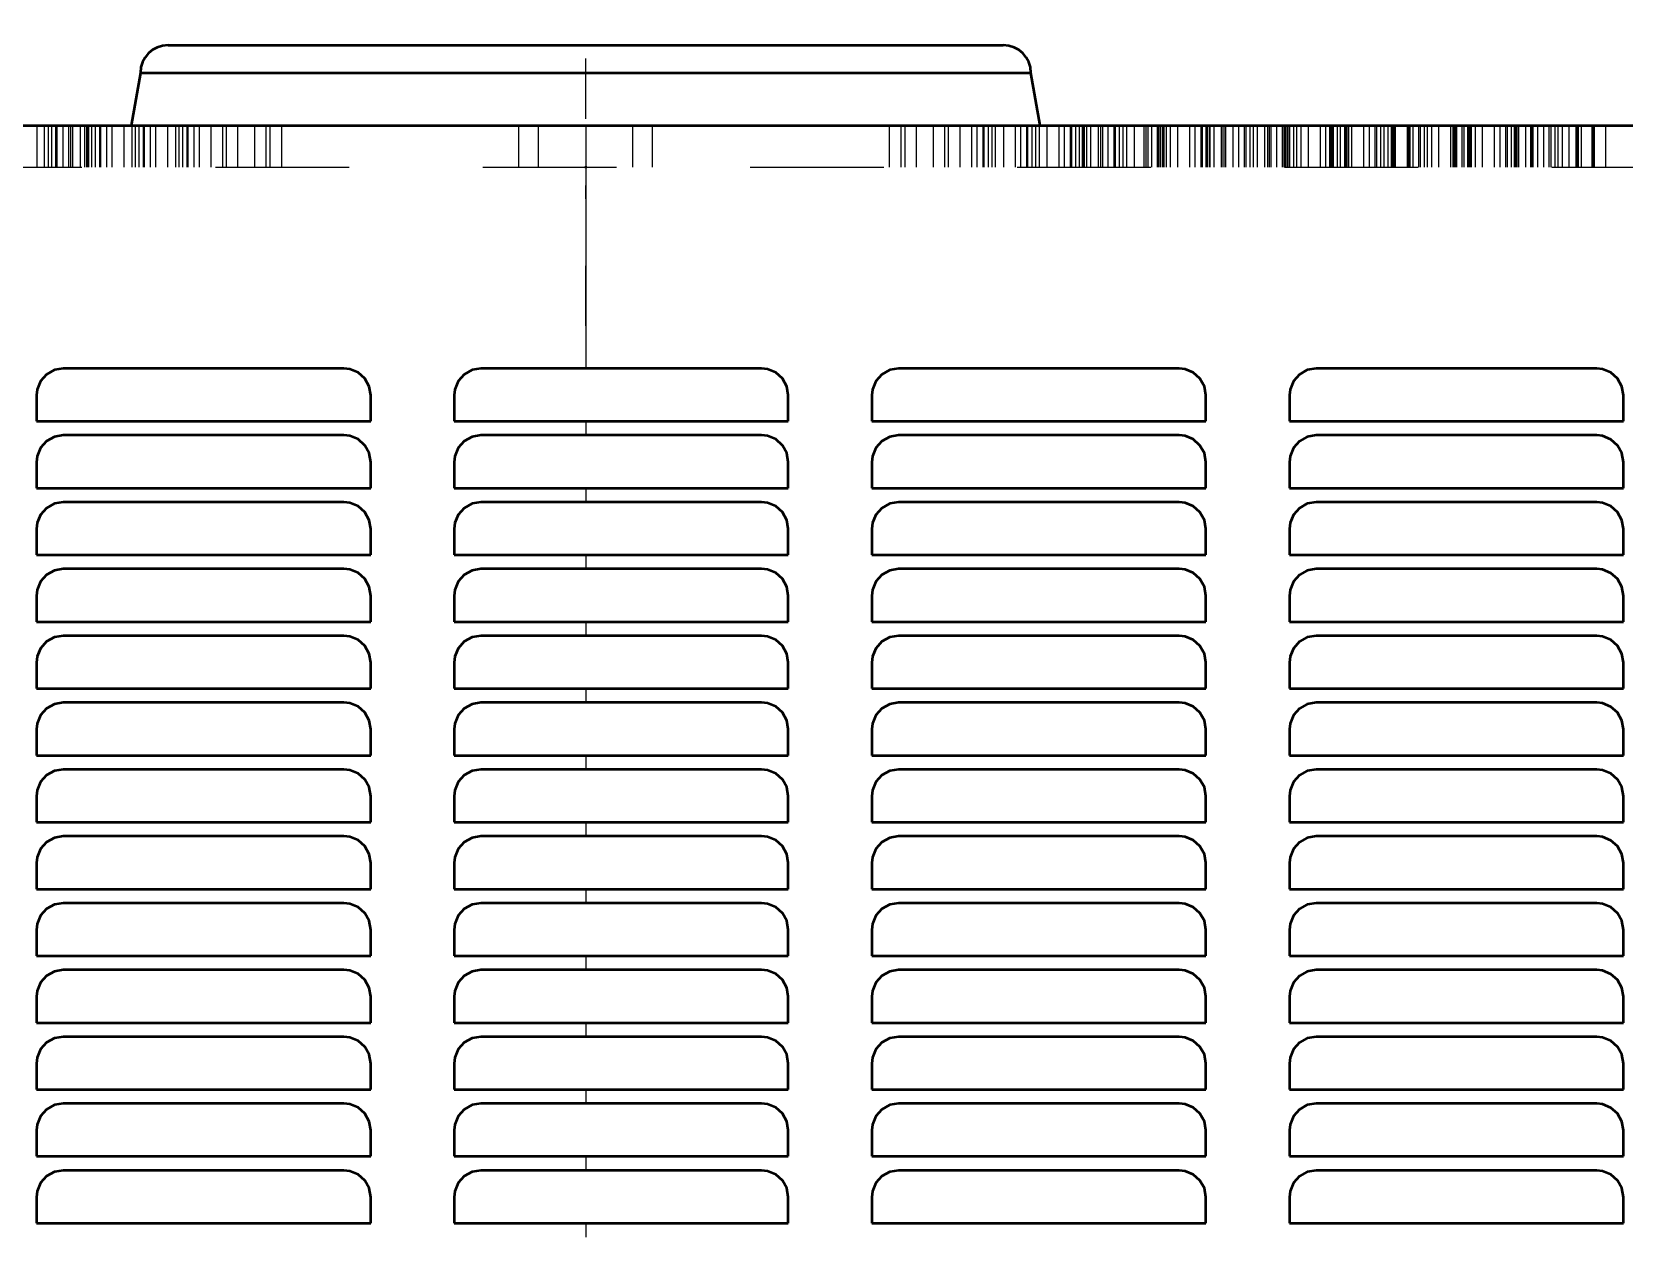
# Model space of a CAD drawing. Header units: inches. Extents: x -0.3 to 35.5, y 0 to 36.6.
# Drawn here: x 13.36 to 25.27, y 27.63 to 36.6 of the extents above; entities that cross this region are included whole.
import ezdxf

# ---------------------------------------------------------------- set-up
doc = ezdxf.new("R2010")
doc.units = ezdxf.units.IN
doc.header["$MEASUREMENT"] = 0
doc.linetypes.add('Center', pattern=[1.5, 0.45, -0.5, 0.05, -0.5])
doc.linetypes.add('Dashed', pattern=[2, 1, -1])
for name, color, linetype, lineweight in [('2d ConnectionPoints', 7, 'Continuous', 50), ('AM_0', 7, 'Continuous', 50), ('AM_4', 3, 'Continuous', 25), ('AM_7', 7, 'Center', 25), ('AM_9', 6, 'Dashed', 25)]:
    doc.layers.add(name, color=color, linetype=linetype, lineweight=lineweight)

msp = doc.modelspace()

# ---------------------------------------------------------------- linework, layer by layer
at = {"layer": '2d ConnectionPoints'}
msp.add_point((17.5, 35.588), dxfattribs=at)
msp.add_point((17.5, 35.588), dxfattribs=at)
at = {"layer": 'AM_0'}
for p, q in [((14.375, 36.5), (20.625, 36.5)), ((14.168, 36.293), (14.098, 35.9)), ((14.168, 36.293), (20.832, 36.293)), ((20.902, 35.9), (20.832, 36.293)), ((-0.27, 35.9), (35.27, 35.9)), ((15.691, 34.081), (13.591, 34.081)), ((18.816, 34.081), (16.716, 34.081)), ((21.941, 34.081), (19.841, 34.081)), ((25.066, 34.081), (22.966, 34.081)), ((13.391, 33.881), (13.391, 33.686)), ((15.891, 33.686), (15.891, 33.881)), ((16.516, 33.881), (16.516, 33.686)), ((19.016, 33.686), (19.016, 33.881)), ((19.641, 33.881), (19.641, 33.686)), ((22.141, 33.686), (22.141, 33.881)), ((22.766, 33.881), (22.766, 33.686)), ((25.266, 33.686), (25.266, 33.881)), ((13.391, 33.686), (15.891, 33.686)), ((16.516, 33.686), (19.016, 33.686)), ((19.641, 33.686), (22.141, 33.686)), ((22.766, 33.686), (25.266, 33.686)), ((15.691, 33.581), (13.591, 33.581)), ((18.816, 33.581), (16.716, 33.581)), ((21.941, 33.581), (19.841, 33.581)), ((25.066, 33.581), (22.966, 33.581)), ((13.391, 33.381), (13.391, 33.186)), ((15.891, 33.186), (15.891, 33.381)), ((16.516, 33.381), (16.516, 33.186)), ((19.016, 33.186), (19.016, 33.381)), ((19.641, 33.381), (19.641, 33.186)), ((22.141, 33.186), (22.141, 33.381)), ((22.766, 33.381), (22.766, 33.186)), ((25.266, 33.186), (25.266, 33.381)), ((13.391, 33.186), (15.891, 33.186)), ((16.516, 33.186), (19.016, 33.186)), ((19.641, 33.186), (22.141, 33.186)), ((22.766, 33.186), (25.266, 33.186)), ((15.691, 33.081), (13.591, 33.081)), ((18.816, 33.081), (16.716, 33.081)), ((21.941, 33.081), (19.841, 33.081)), ((25.066, 33.081), (22.966, 33.081)), ((13.391, 32.881), (13.391, 32.686)), ((15.891, 32.686), (15.891, 32.881)), ((16.516, 32.881), (16.516, 32.686)), ((19.016, 32.686), (19.016, 32.881)), ((19.641, 32.881), (19.641, 32.686)), ((22.141, 32.686), (22.141, 32.881)), ((22.766, 32.881), (22.766, 32.686)), ((25.266, 32.686), (25.266, 32.881)), ((13.391, 32.686), (15.891, 32.686)), ((16.516, 32.686), (19.016, 32.686)), ((19.641, 32.686), (22.141, 32.686)), ((22.766, 32.686), (25.266, 32.686)), ((15.691, 32.581), (13.591, 32.581)), ((18.816, 32.581), (16.716, 32.581)), ((21.941, 32.581), (19.841, 32.581)), ((25.066, 32.581), (22.966, 32.581)), ((13.391, 32.381), (13.391, 32.186)), ((15.891, 32.186), (15.891, 32.381)), ((16.516, 32.381), (16.516, 32.186)), ((19.016, 32.186), (19.016, 32.381)), ((19.641, 32.381), (19.641, 32.186)), ((22.141, 32.186), (22.141, 32.381)), ((22.766, 32.381), (22.766, 32.186)), ((25.266, 32.186), (25.266, 32.381)), ((13.391, 32.186), (15.891, 32.186)), ((16.516, 32.186), (19.016, 32.186)), ((19.641, 32.186), (22.141, 32.186)), ((22.766, 32.186), (25.266, 32.186)), ((15.691, 32.081), (13.591, 32.081)), ((18.816, 32.081), (16.716, 32.081)), ((21.941, 32.081), (19.841, 32.081)), ((25.066, 32.081), (22.966, 32.081)), ((13.391, 31.881), (13.391, 31.686)), ((15.891, 31.686), (15.891, 31.881)), ((16.516, 31.881), (16.516, 31.686)), ((19.016, 31.686), (19.016, 31.881)), ((19.641, 31.881), (19.641, 31.686)), ((22.141, 31.686), (22.141, 31.881)), ((22.766, 31.881), (22.766, 31.686)), ((25.266, 31.686), (25.266, 31.881)), ((13.391, 31.686), (15.891, 31.686)), ((15.691, 31.581), (13.591, 31.581)), ((16.516, 31.686), (19.016, 31.686)), ((18.816, 31.581), (16.716, 31.581)), ((19.641, 31.686), (22.141, 31.686)), ((21.941, 31.581), (19.841, 31.581)), ((22.766, 31.686), (25.266, 31.686)), ((25.066, 31.581), (22.966, 31.581)), ((13.391, 31.381), (13.391, 31.186)), ((15.891, 31.186), (15.891, 31.381)), ((16.516, 31.381), (16.516, 31.186)), ((19.016, 31.186), (19.016, 31.381)), ((19.641, 31.381), (19.641, 31.186)), ((22.141, 31.186), (22.141, 31.381)), ((22.766, 31.381), (22.766, 31.186)), ((25.266, 31.186), (25.266, 31.381)), ((13.391, 31.186), (15.891, 31.186)), ((16.516, 31.186), (19.016, 31.186)), ((19.641, 31.186), (22.141, 31.186)), ((22.766, 31.186), (25.266, 31.186)), ((15.691, 31.081), (13.591, 31.081)), ((18.816, 31.081), (16.716, 31.081)), ((21.941, 31.081), (19.841, 31.081)), ((25.066, 31.081), (22.966, 31.081)), ((13.391, 30.881), (13.391, 30.686)), ((15.891, 30.686), (15.891, 30.881)), ((16.516, 30.881), (16.516, 30.686)), ((19.016, 30.686), (19.016, 30.881)), ((19.641, 30.881), (19.641, 30.686)), ((22.141, 30.686), (22.141, 30.881)), ((22.766, 30.881), (22.766, 30.686)), ((25.266, 30.686), (25.266, 30.881)), ((13.391, 30.686), (15.891, 30.686)), ((16.516, 30.686), (19.016, 30.686)), ((19.641, 30.686), (22.141, 30.686)), ((22.766, 30.686), (25.266, 30.686)), ((15.691, 30.581), (13.591, 30.581)), ((18.816, 30.581), (16.716, 30.581)), ((21.941, 30.581), (19.841, 30.581)), ((25.066, 30.581), (22.966, 30.581)), ((13.391, 30.381), (13.391, 30.186)), ((15.891, 30.186), (15.891, 30.381)), ((16.516, 30.381), (16.516, 30.186)), ((19.016, 30.186), (19.016, 30.381)), ((19.641, 30.381), (19.641, 30.186)), ((22.141, 30.186), (22.141, 30.381)), ((22.766, 30.381), (22.766, 30.186)), ((25.266, 30.186), (25.266, 30.381)), ((13.391, 30.186), (15.891, 30.186)), ((16.516, 30.186), (19.016, 30.186)), ((19.641, 30.186), (22.141, 30.186)), ((22.766, 30.186), (25.266, 30.186)), ((15.691, 30.081), (13.591, 30.081)), ((18.816, 30.081), (16.716, 30.081)), ((21.941, 30.081), (19.841, 30.081)), ((25.066, 30.081), (22.966, 30.081)), ((13.391, 29.881), (13.391, 29.686)), ((15.891, 29.686), (15.891, 29.881)), ((16.516, 29.881), (16.516, 29.686)), ((19.016, 29.686), (19.016, 29.881)), ((19.641, 29.881), (19.641, 29.686)), ((22.141, 29.686), (22.141, 29.881)), ((22.766, 29.881), (22.766, 29.686)), ((25.266, 29.686), (25.266, 29.881)), ((13.391, 29.686), (15.891, 29.686)), ((16.516, 29.686), (19.016, 29.686)), ((19.641, 29.686), (22.141, 29.686)), ((22.766, 29.686), (25.266, 29.686)), ((15.691, 29.581), (13.591, 29.581)), ((18.816, 29.581), (16.716, 29.581)), ((21.941, 29.581), (19.841, 29.581)), ((25.066, 29.581), (22.966, 29.581)), ((13.391, 29.381), (13.391, 29.186)), ((15.891, 29.186), (15.891, 29.381)), ((16.516, 29.381), (16.516, 29.186)), ((19.016, 29.186), (19.016, 29.381)), ((19.641, 29.381), (19.641, 29.186)), ((22.141, 29.186), (22.141, 29.381)), ((22.766, 29.381), (22.766, 29.186)), ((25.266, 29.186), (25.266, 29.381)), ((13.391, 29.186), (15.891, 29.186)), ((15.691, 29.081), (13.591, 29.081)), ((16.516, 29.186), (19.016, 29.186)), ((18.816, 29.081), (16.716, 29.081)), ((19.641, 29.186), (22.141, 29.186)), ((21.941, 29.081), (19.841, 29.081)), ((22.766, 29.186), (25.266, 29.186)), ((25.066, 29.081), (22.966, 29.081)), ((13.391, 28.881), (13.391, 28.686)), ((15.891, 28.686), (15.891, 28.881)), ((16.516, 28.881), (16.516, 28.686)), ((19.016, 28.686), (19.016, 28.881)), ((19.641, 28.881), (19.641, 28.686)), ((22.141, 28.686), (22.141, 28.881)), ((22.766, 28.881), (22.766, 28.686)), ((25.266, 28.686), (25.266, 28.881)), ((13.391, 28.686), (15.891, 28.686)), ((16.516, 28.686), (19.016, 28.686)), ((19.641, 28.686), (22.141, 28.686)), ((22.766, 28.686), (25.266, 28.686)), ((15.691, 28.581), (13.591, 28.581)), ((18.816, 28.581), (16.716, 28.581)), ((21.941, 28.581), (19.841, 28.581)), ((25.066, 28.581), (22.966, 28.581)), ((13.391, 28.381), (13.391, 28.186)), ((15.891, 28.186), (15.891, 28.381)), ((16.516, 28.381), (16.516, 28.186)), ((19.016, 28.186), (19.016, 28.381)), ((19.641, 28.381), (19.641, 28.186)), ((22.141, 28.186), (22.141, 28.381)), ((22.766, 28.381), (22.766, 28.186)), ((25.266, 28.186), (25.266, 28.381)), ((13.391, 28.186), (15.891, 28.186)), ((16.516, 28.186), (19.016, 28.186)), ((19.641, 28.186), (22.141, 28.186)), ((22.766, 28.186), (25.266, 28.186)), ((15.691, 28.081), (13.591, 28.081)), ((18.816, 28.081), (16.716, 28.081)), ((21.941, 28.081), (19.841, 28.081)), ((25.066, 28.081), (22.966, 28.081)), ((13.391, 27.881), (13.391, 27.686)), ((15.891, 27.686), (15.891, 27.881)), ((16.516, 27.881), (16.516, 27.686)), ((19.016, 27.686), (19.016, 27.881)), ((19.641, 27.881), (19.641, 27.686)), ((22.141, 27.686), (22.141, 27.881)), ((22.766, 27.881), (22.766, 27.686)), ((25.266, 27.686), (25.266, 27.881)), ((13.391, 27.686), (15.891, 27.686)), ((16.516, 27.686), (19.016, 27.686)), ((19.641, 27.686), (22.141, 27.686)), ((22.766, 27.686), (25.266, 27.686))]:
    msp.add_line(p, q, dxfattribs=at)
for points in [[(13.591, 34.081), (13.525, 34.07), (13.466, 34.037), (13.421, 33.987), (13.396, 33.925), (13.391, 33.881)], [(15.891, 33.881), (15.88, 33.947), (15.847, 34.006), (15.797, 34.051), (15.735, 34.076), (15.691, 34.081)], [(16.716, 34.081), (16.65, 34.07), (16.591, 34.037), (16.546, 33.987), (16.521, 33.925), (16.516, 33.881)], [(19.016, 33.881), (19.005, 33.947), (18.972, 34.006), (18.922, 34.051), (18.86, 34.076), (18.816, 34.081)], [(19.841, 34.081), (19.775, 34.07), (19.716, 34.037), (19.671, 33.987), (19.646, 33.925), (19.641, 33.881)], [(22.141, 33.881), (22.13, 33.947), (22.097, 34.006), (22.047, 34.051), (21.985, 34.076), (21.941, 34.081)], [(22.966, 34.081), (22.9, 34.07), (22.841, 34.037), (22.796, 33.987), (22.771, 33.925), (22.766, 33.881)], [(25.266, 33.881), (25.255, 33.947), (25.222, 34.006), (25.172, 34.05), (25.11, 34.076), (25.066, 34.081)], [(13.591, 33.581), (13.525, 33.57), (13.466, 33.537), (13.421, 33.487), (13.396, 33.425), (13.391, 33.381)], [(15.891, 33.381), (15.88, 33.447), (15.847, 33.506), (15.797, 33.551), (15.735, 33.576), (15.691, 33.581)], [(16.716, 33.581), (16.65, 33.57), (16.591, 33.537), (16.546, 33.487), (16.521, 33.425), (16.516, 33.381)], [(19.016, 33.381), (19.005, 33.447), (18.972, 33.506), (18.922, 33.551), (18.86, 33.576), (18.816, 33.581)], [(19.841, 33.581), (19.775, 33.57), (19.716, 33.537), (19.671, 33.487), (19.646, 33.425), (19.641, 33.381)], [(22.141, 33.381), (22.13, 33.447), (22.097, 33.506), (22.047, 33.551), (21.985, 33.576), (21.941, 33.581)], [(22.966, 33.581), (22.9, 33.57), (22.841, 33.537), (22.796, 33.487), (22.771, 33.425), (22.766, 33.381)], [(25.266, 33.381), (25.255, 33.447), (25.222, 33.506), (25.172, 33.55), (25.11, 33.576), (25.066, 33.581)], [(13.591, 33.081), (13.525, 33.07), (13.466, 33.037), (13.421, 32.987), (13.396, 32.925), (13.391, 32.881)], [(15.891, 32.881), (15.88, 32.947), (15.847, 33.006), (15.797, 33.051), (15.735, 33.076), (15.691, 33.081)], [(16.716, 33.081), (16.65, 33.07), (16.591, 33.037), (16.546, 32.987), (16.521, 32.925), (16.516, 32.881)], [(19.016, 32.881), (19.005, 32.947), (18.972, 33.006), (18.922, 33.051), (18.86, 33.076), (18.816, 33.081)], [(19.841, 33.081), (19.775, 33.07), (19.716, 33.037), (19.671, 32.987), (19.646, 32.925), (19.641, 32.881)], [(22.141, 32.881), (22.13, 32.947), (22.097, 33.006), (22.047, 33.051), (21.985, 33.076), (21.941, 33.081)], [(22.966, 33.081), (22.9, 33.07), (22.841, 33.037), (22.796, 32.987), (22.771, 32.925), (22.766, 32.881)], [(25.266, 32.881), (25.255, 32.947), (25.222, 33.006), (25.172, 33.05), (25.11, 33.076), (25.066, 33.081)], [(13.591, 32.581), (13.525, 32.57), (13.466, 32.537), (13.421, 32.487), (13.396, 32.425), (13.391, 32.381)], [(15.891, 32.381), (15.88, 32.447), (15.847, 32.506), (15.797, 32.551), (15.735, 32.576), (15.691, 32.581)], [(16.716, 32.581), (16.65, 32.57), (16.591, 32.537), (16.546, 32.487), (16.521, 32.425), (16.516, 32.381)], [(19.016, 32.381), (19.005, 32.447), (18.972, 32.506), (18.922, 32.551), (18.86, 32.576), (18.816, 32.581)], [(19.841, 32.581), (19.775, 32.57), (19.716, 32.537), (19.671, 32.487), (19.646, 32.425), (19.641, 32.381)], [(22.141, 32.381), (22.13, 32.447), (22.097, 32.506), (22.047, 32.551), (21.985, 32.576), (21.941, 32.581)], [(22.966, 32.581), (22.9, 32.57), (22.841, 32.537), (22.796, 32.487), (22.771, 32.425), (22.766, 32.381)], [(25.266, 32.381), (25.255, 32.447), (25.222, 32.506), (25.172, 32.55), (25.11, 32.576), (25.066, 32.581)], [(13.591, 32.081), (13.525, 32.07), (13.466, 32.037), (13.421, 31.987), (13.396, 31.925), (13.391, 31.881)], [(15.891, 31.881), (15.88, 31.947), (15.847, 32.006), (15.797, 32.051), (15.735, 32.076), (15.691, 32.081)], [(16.716, 32.081), (16.65, 32.07), (16.591, 32.037), (16.546, 31.987), (16.521, 31.925), (16.516, 31.881)], [(19.016, 31.881), (19.005, 31.947), (18.972, 32.006), (18.922, 32.051), (18.86, 32.076), (18.816, 32.081)], [(19.841, 32.081), (19.775, 32.07), (19.716, 32.037), (19.671, 31.987), (19.646, 31.925), (19.641, 31.881)], [(22.141, 31.881), (22.13, 31.947), (22.097, 32.006), (22.047, 32.051), (21.985, 32.076), (21.941, 32.081)], [(22.966, 32.081), (22.9, 32.07), (22.841, 32.037), (22.796, 31.987), (22.771, 31.925), (22.766, 31.881)], [(25.266, 31.881), (25.255, 31.947), (25.222, 32.006), (25.172, 32.05), (25.11, 32.076), (25.066, 32.081)], [(13.591, 31.581), (13.525, 31.57), (13.466, 31.537), (13.421, 31.487), (13.396, 31.425), (13.391, 31.381)], [(15.891, 31.381), (15.88, 31.447), (15.847, 31.506), (15.797, 31.551), (15.735, 31.576), (15.691, 31.581)], [(16.716, 31.581), (16.65, 31.57), (16.591, 31.537), (16.546, 31.487), (16.521, 31.425), (16.516, 31.381)], [(19.016, 31.381), (19.005, 31.447), (18.972, 31.506), (18.922, 31.551), (18.86, 31.576), (18.816, 31.581)], [(19.841, 31.581), (19.775, 31.57), (19.716, 31.537), (19.671, 31.487), (19.646, 31.425), (19.641, 31.381)], [(22.141, 31.381), (22.13, 31.447), (22.097, 31.506), (22.047, 31.551), (21.985, 31.576), (21.941, 31.581)], [(22.966, 31.581), (22.9, 31.57), (22.841, 31.537), (22.796, 31.487), (22.771, 31.425), (22.766, 31.381)], [(25.266, 31.381), (25.255, 31.447), (25.222, 31.506), (25.172, 31.55), (25.11, 31.576), (25.066, 31.581)], [(13.591, 31.081), (13.525, 31.07), (13.466, 31.037), (13.421, 30.987), (13.396, 30.925), (13.391, 30.881)], [(15.891, 30.881), (15.88, 30.947), (15.847, 31.006), (15.797, 31.051), (15.735, 31.076), (15.691, 31.081)], [(16.716, 31.081), (16.65, 31.07), (16.591, 31.037), (16.546, 30.987), (16.521, 30.925), (16.516, 30.881)], [(19.016, 30.881), (19.005, 30.947), (18.972, 31.006), (18.922, 31.051), (18.86, 31.076), (18.816, 31.081)], [(19.841, 31.081), (19.775, 31.07), (19.716, 31.037), (19.671, 30.987), (19.646, 30.925), (19.641, 30.881)], [(22.141, 30.881), (22.13, 30.947), (22.097, 31.006), (22.047, 31.051), (21.985, 31.076), (21.941, 31.081)], [(22.966, 31.081), (22.9, 31.07), (22.841, 31.037), (22.796, 30.987), (22.771, 30.925), (22.766, 30.881)], [(25.266, 30.881), (25.255, 30.947), (25.222, 31.006), (25.172, 31.05), (25.11, 31.076), (25.066, 31.081)], [(13.591, 30.581), (13.525, 30.57), (13.466, 30.537), (13.421, 30.487), (13.396, 30.425), (13.391, 30.381)], [(15.891, 30.381), (15.88, 30.447), (15.847, 30.506), (15.797, 30.551), (15.735, 30.576), (15.691, 30.581)], [(16.716, 30.581), (16.65, 30.57), (16.591, 30.537), (16.546, 30.487), (16.521, 30.425), (16.516, 30.381)], [(19.016, 30.381), (19.005, 30.447), (18.972, 30.506), (18.922, 30.551), (18.86, 30.576), (18.816, 30.581)], [(19.841, 30.581), (19.775, 30.57), (19.716, 30.537), (19.671, 30.487), (19.646, 30.425), (19.641, 30.381)], [(22.141, 30.381), (22.13, 30.447), (22.097, 30.506), (22.047, 30.551), (21.985, 30.576), (21.941, 30.581)], [(22.966, 30.581), (22.9, 30.57), (22.841, 30.537), (22.796, 30.487), (22.771, 30.425), (22.766, 30.381)], [(25.266, 30.381), (25.255, 30.447), (25.222, 30.506), (25.172, 30.55), (25.11, 30.576), (25.066, 30.581)], [(13.591, 30.081), (13.525, 30.07), (13.466, 30.037), (13.421, 29.987), (13.396, 29.925), (13.391, 29.881)], [(15.891, 29.881), (15.88, 29.947), (15.847, 30.006), (15.797, 30.051), (15.735, 30.076), (15.691, 30.081)], [(16.716, 30.081), (16.65, 30.07), (16.591, 30.037), (16.546, 29.987), (16.521, 29.925), (16.516, 29.881)], [(19.016, 29.881), (19.005, 29.947), (18.972, 30.006), (18.922, 30.051), (18.86, 30.076), (18.816, 30.081)], [(19.841, 30.081), (19.775, 30.07), (19.716, 30.037), (19.671, 29.987), (19.646, 29.925), (19.641, 29.881)], [(22.141, 29.881), (22.13, 29.947), (22.097, 30.006), (22.047, 30.051), (21.985, 30.076), (21.941, 30.081)], [(22.966, 30.081), (22.9, 30.07), (22.841, 30.037), (22.796, 29.987), (22.771, 29.925), (22.766, 29.881)], [(25.266, 29.881), (25.255, 29.947), (25.222, 30.006), (25.172, 30.05), (25.11, 30.076), (25.066, 30.081)], [(13.591, 29.581), (13.525, 29.57), (13.466, 29.537), (13.421, 29.487), (13.396, 29.425), (13.391, 29.381)], [(15.891, 29.381), (15.88, 29.447), (15.847, 29.506), (15.797, 29.551), (15.735, 29.576), (15.691, 29.581)], [(16.716, 29.581), (16.65, 29.57), (16.591, 29.537), (16.546, 29.487), (16.521, 29.425), (16.516, 29.381)], [(19.016, 29.381), (19.005, 29.447), (18.972, 29.506), (18.922, 29.551), (18.86, 29.576), (18.816, 29.581)], [(19.841, 29.581), (19.775, 29.57), (19.716, 29.537), (19.671, 29.487), (19.646, 29.425), (19.641, 29.381)], [(22.141, 29.381), (22.13, 29.447), (22.097, 29.506), (22.047, 29.551), (21.985, 29.576), (21.941, 29.581)], [(22.966, 29.581), (22.9, 29.57), (22.841, 29.537), (22.796, 29.487), (22.771, 29.425), (22.766, 29.381)], [(25.266, 29.381), (25.255, 29.447), (25.222, 29.506), (25.172, 29.55), (25.11, 29.576), (25.066, 29.581)], [(13.591, 29.081), (13.525, 29.07), (13.466, 29.037), (13.421, 28.987), (13.396, 28.925), (13.391, 28.881)], [(15.891, 28.881), (15.88, 28.947), (15.847, 29.006), (15.797, 29.051), (15.735, 29.076), (15.691, 29.081)], [(16.716, 29.081), (16.65, 29.07), (16.591, 29.037), (16.546, 28.987), (16.521, 28.925), (16.516, 28.881)], [(19.016, 28.881), (19.005, 28.947), (18.972, 29.006), (18.922, 29.051), (18.86, 29.076), (18.816, 29.081)], [(19.841, 29.081), (19.775, 29.07), (19.716, 29.037), (19.671, 28.987), (19.646, 28.925), (19.641, 28.881)], [(22.141, 28.881), (22.13, 28.947), (22.097, 29.006), (22.047, 29.051), (21.985, 29.076), (21.941, 29.081)], [(22.966, 29.081), (22.9, 29.07), (22.841, 29.037), (22.796, 28.987), (22.771, 28.925), (22.766, 28.881)], [(25.266, 28.881), (25.255, 28.947), (25.222, 29.006), (25.172, 29.05), (25.11, 29.076), (25.066, 29.081)], [(13.591, 28.581), (13.525, 28.57), (13.466, 28.537), (13.421, 28.487), (13.396, 28.425), (13.391, 28.381)], [(15.891, 28.381), (15.88, 28.447), (15.847, 28.506), (15.797, 28.551), (15.735, 28.576), (15.691, 28.581)], [(16.716, 28.581), (16.65, 28.57), (16.591, 28.537), (16.546, 28.487), (16.521, 28.425), (16.516, 28.381)], [(19.016, 28.381), (19.005, 28.447), (18.972, 28.506), (18.922, 28.551), (18.86, 28.576), (18.816, 28.581)], [(19.841, 28.581), (19.775, 28.57), (19.716, 28.537), (19.671, 28.487), (19.646, 28.425), (19.641, 28.381)], [(22.141, 28.381), (22.13, 28.447), (22.097, 28.506), (22.047, 28.551), (21.985, 28.576), (21.941, 28.581)], [(22.966, 28.581), (22.9, 28.57), (22.841, 28.537), (22.796, 28.487), (22.771, 28.425), (22.766, 28.381)], [(25.266, 28.381), (25.255, 28.447), (25.222, 28.506), (25.172, 28.55), (25.11, 28.576), (25.066, 28.581)], [(13.591, 28.081), (13.525, 28.07), (13.466, 28.037), (13.421, 27.987), (13.396, 27.925), (13.391, 27.881)], [(15.891, 27.881), (15.88, 27.947), (15.847, 28.006), (15.797, 28.051), (15.735, 28.076), (15.691, 28.081)], [(16.716, 28.081), (16.65, 28.07), (16.591, 28.037), (16.546, 27.987), (16.521, 27.925), (16.516, 27.881)], [(19.016, 27.881), (19.005, 27.947), (18.972, 28.006), (18.922, 28.051), (18.86, 28.076), (18.816, 28.081)], [(19.841, 28.081), (19.775, 28.07), (19.716, 28.037), (19.671, 27.987), (19.646, 27.925), (19.641, 27.881)], [(22.141, 27.881), (22.13, 27.947), (22.097, 28.006), (22.047, 28.051), (21.985, 28.076), (21.941, 28.081)], [(22.966, 28.081), (22.9, 28.07), (22.841, 28.037), (22.796, 27.987), (22.771, 27.925), (22.766, 27.881)], [(25.266, 27.881), (25.255, 27.947), (25.222, 28.006), (25.172, 28.05), (25.11, 28.076), (25.066, 28.081)]]:
    msp.add_lwpolyline(points, dxfattribs=at)
for centre, start, end in [((14.375, 36.293), 90, 180), ((20.625, 36.293), 0, 90)]:
    msp.add_arc(centre, 0.207, start, end, dxfattribs=at)
at = {"layer": 'AM_4'}
for p, q in [((17.5, 35.9), (17.5, 34.081)), ((17.5, 33.686), (17.5, 33.581)), ((17.5, 33.186), (17.5, 33.081)), ((17.5, 32.686), (17.5, 32.581)), ((17.5, 32.186), (17.5, 32.081)), ((17.5, 31.686), (17.5, 31.581)), ((17.5, 31.186), (17.5, 31.081)), ((17.5, 30.686), (17.5, 30.581)), ((17.5, 30.186), (17.5, 30.081)), ((17.5, 29.686), (17.5, 29.581)), ((17.5, 29.186), (17.5, 29.081)), ((17.5, 28.686), (17.5, 28.581)), ((17.5, 28.186), (17.5, 28.081)), ((17.5, 27.686), (17.5, 27.581))]:
    msp.add_line(p, q, dxfattribs=at)
at = {"layer": 'AM_7'}
msp.add_line((17.5, 34.4), (17.5, 36.6), dxfattribs=at)
at = {"layer": 'AM_9'}
for p, q in [((13.394, 35.588), (13.394, 35.9)), ((13.451, 35.588), (13.451, 35.9)), ((13.479, 35.588), (13.479, 35.9)), ((13.505, 35.588), (13.505, 35.9)), ((13.536, 35.588), (13.536, 35.9)), ((13.546, 35.588), (13.546, 35.9)), ((13.59, 35.588), (13.59, 35.9)), ((13.63, 35.9), (13.63, 35.588)), ((13.631, 35.588), (13.631, 35.9)), ((13.646, 35.588), (13.646, 35.9)), ((13.662, 35.588), (13.662, 35.9)), ((13.72, 35.588), (13.72, 35.9)), ((13.75, 35.9), (13.75, 35.588)), ((13.767, 35.588), (13.767, 35.9)), ((13.778, 35.588), (13.778, 35.9)), ((13.783, 35.588), (13.783, 35.9)), ((13.805, 35.588), (13.805, 35.9)), ((13.831, 35.588), (13.831, 35.9)), ((13.863, 35.588), (13.863, 35.9)), ((13.872, 35.588), (13.872, 35.9)), ((13.917, 35.588), (13.917, 35.9)), ((13.957, 35.588), (13.957, 35.9)), ((14.046, 35.588), (14.046, 35.9)), ((14.105, 35.588), (14.105, 35.9)), ((14.131, 35.588), (14.131, 35.9)), ((14.158, 35.588), (14.158, 35.9)), ((14.191, 35.588), (14.191, 35.9)), ((14.198, 35.588), (14.198, 35.9)), ((14.243, 35.588), (14.243, 35.9)), ((14.284, 35.588), (14.284, 35.9)), ((14.372, 35.588), (14.372, 35.9)), ((14.433, 35.588), (14.433, 35.9)), ((14.457, 35.588), (14.457, 35.9)), ((14.485, 35.588), (14.485, 35.9)), ((14.518, 35.588), (14.518, 35.9)), ((14.525, 35.588), (14.525, 35.9)), ((14.57, 35.588), (14.57, 35.9)), ((14.61, 35.588), (14.61, 35.9)), ((14.698, 35.588), (14.698, 35.9)), ((14.784, 35.588), (14.784, 35.9)), ((14.812, 35.588), (14.812, 35.9)), ((14.898, 35.588), (14.898, 35.9)), ((15.025, 35.588), (15.025, 35.9)), ((15.11, 35.588), (15.11, 35.9)), ((15.14, 35.588), (15.14, 35.9)), ((15.226, 35.588), (15.226, 35.9)), ((17, 35.588), (17, 35.9)), ((17.146, 35.588), (17.146, 35.9)), ((17.854, 35.588), (17.854, 35.9)), ((18, 35.588), (18, 35.9)), ((19.774, 35.588), (19.774, 35.9)), ((19.86, 35.588), (19.86, 35.9)), ((19.89, 35.588), (19.89, 35.9)), ((19.975, 35.588), (19.975, 35.9)), ((20.102, 35.588), (20.102, 35.9)), ((20.188, 35.588), (20.188, 35.9)), ((20.216, 35.588), (20.216, 35.9)), ((20.302, 35.588), (20.302, 35.9)), ((20.39, 35.588), (20.39, 35.9)), ((20.43, 35.588), (20.43, 35.9)), ((20.475, 35.588), (20.475, 35.9)), ((20.482, 35.588), (20.482, 35.9)), ((20.515, 35.588), (20.515, 35.9)), ((20.543, 35.588), (20.543, 35.9)), ((20.567, 35.588), (20.567, 35.9)), ((20.628, 35.588), (20.628, 35.9)), ((20.716, 35.588), (20.716, 35.9)), ((20.757, 35.588), (20.757, 35.9)), ((20.802, 35.588), (20.802, 35.9)), ((20.809, 35.588), (20.809, 35.9)), ((20.842, 35.588), (20.842, 35.9)), ((20.869, 35.588), (20.869, 35.9)), ((20.895, 35.588), (20.895, 35.9)), ((20.954, 35.588), (20.954, 35.9)), ((21.043, 35.588), (21.043, 35.9)), ((21.083, 35.588), (21.083, 35.9)), ((21.128, 35.588), (21.128, 35.9)), ((21.137, 35.588), (21.137, 35.9)), ((21.169, 35.588), (21.169, 35.9)), ((21.195, 35.588), (21.195, 35.9)), ((21.217, 35.588), (21.217, 35.9)), ((21.222, 35.588), (21.222, 35.9)), ((21.233, 35.588), (21.233, 35.9)), ((21.25, 35.588), (21.25, 35.9)), ((21.28, 35.588), (21.28, 35.9)), ((21.338, 35.588), (21.338, 35.9)), ((21.354, 35.588), (21.354, 35.9)), ((21.369, 35.588), (21.369, 35.9)), ((21.37, 35.588), (21.37, 35.9)), ((21.41, 35.588), (21.41, 35.9)), ((21.454, 35.588), (21.454, 35.9)), ((21.464, 35.588), (21.464, 35.9)), ((21.495, 35.588), (21.495, 35.9)), ((21.521, 35.588), (21.521, 35.9)), ((21.549, 35.588), (21.549, 35.9)), ((21.606, 35.588), (21.606, 35.9)), ((21.68, 35.588), (21.68, 35.9)), ((21.695, 35.588), (21.695, 35.9)), ((21.695, 35.588), (21.695, 35.9)), ((21.71, 35.588), (21.71, 35.9)), ((21.736, 35.588), (21.736, 35.9)), ((21.78, 35.588), (21.78, 35.9)), ((21.79, 35.588), (21.79, 35.9)), ((21.801, 35.588), (21.801, 35.9)), ((21.816, 35.588), (21.816, 35.9)), ((21.821, 35.588), (21.821, 35.9)), ((21.83, 35.588), (21.83, 35.9)), ((21.846, 35.588), (21.846, 35.9)), ((21.876, 35.588), (21.876, 35.9)), ((21.931, 35.588), (21.931, 35.9)), ((22.021, 35.588), (22.021, 35.9)), ((22.062, 35.588), (22.062, 35.9)), ((22.106, 35.588), (22.106, 35.9)), ((22.117, 35.588), (22.117, 35.9)), ((22.143, 35.588), (22.143, 35.9)), ((22.147, 35.588), (22.147, 35.9)), ((22.157, 35.588), (22.157, 35.9)), ((22.17, 35.588), (22.17, 35.9)), ((22.172, 35.588), (22.172, 35.9)), ((22.202, 35.588), (22.202, 35.9)), ((22.257, 35.588), (22.257, 35.9)), ((22.264, 35.588), (22.264, 35.9)), ((22.277, 35.588), (22.277, 35.9)), ((22.29, 35.588), (22.29, 35.9)), ((22.346, 35.588), (22.346, 35.9)), ((22.388, 35.588), (22.388, 35.9)), ((22.431, 35.588), (22.431, 35.9)), ((22.443, 35.588), (22.443, 35.9)), ((22.473, 35.588), (22.473, 35.9)), ((22.498, 35.588), (22.498, 35.9)), ((22.528, 35.588), (22.528, 35.9)), ((22.583, 35.588), (22.583, 35.9)), ((22.606, 35.588), (22.606, 35.9)), ((22.618, 35.588), (22.618, 35.9)), ((22.63, 35.588), (22.63, 35.9)), ((22.672, 35.588), (22.672, 35.9)), ((22.714, 35.588), (22.714, 35.9)), ((22.726, 35.588), (22.726, 35.9)), ((22.738, 35.588), (22.738, 35.9)), ((22.75, 35.588), (22.75, 35.9)), ((22.757, 35.588), (22.757, 35.9)), ((22.769, 35.588), (22.769, 35.9)), ((22.799, 35.588), (22.799, 35.9)), ((22.823, 35.588), (22.823, 35.9)), ((22.854, 35.588), (22.854, 35.9)), ((22.908, 35.588), (22.908, 35.9)), ((22.998, 35.588), (22.998, 35.9)), ((23.04, 35.588), (23.04, 35.9)), ((23.068, 35.588), (23.068, 35.9)), ((23.079, 35.588), (23.079, 35.9)), ((23.083, 35.588), (23.083, 35.9)), ((23.09, 35.588), (23.09, 35.9)), ((23.095, 35.588), (23.095, 35.9)), ((23.125, 35.588), (23.125, 35.9)), ((23.149, 35.588), (23.149, 35.9)), ((23.18, 35.588), (23.18, 35.9)), ((23.188, 35.588), (23.188, 35.9)), ((23.199, 35.588), (23.199, 35.9)), ((23.21, 35.588), (23.21, 35.9)), ((23.234, 35.588), (23.234, 35.9)), ((23.323, 35.588), (23.323, 35.9)), ((23.366, 35.588), (23.366, 35.9)), ((23.408, 35.588), (23.408, 35.9)), ((23.421, 35.588), (23.421, 35.9)), ((23.451, 35.588), (23.451, 35.9)), ((23.475, 35.588), (23.475, 35.9)), ((23.506, 35.588), (23.506, 35.9)), ((23.529, 35.588), (23.529, 35.9)), ((23.54, 35.588), (23.54, 35.9)), ((23.55, 35.588), (23.55, 35.9)), ((23.56, 35.588), (23.56, 35.9)), ((23.649, 35.588), (23.649, 35.9)), ((23.65, 35.588), (23.65, 35.9)), ((23.66, 35.588), (23.66, 35.9)), ((23.67, 35.588), (23.67, 35.9)), ((23.692, 35.588), (23.692, 35.9)), ((23.734, 35.588), (23.734, 35.9)), ((23.747, 35.588), (23.747, 35.9)), ((23.777, 35.588), (23.777, 35.9)), ((23.8, 35.588), (23.8, 35.9)), ((23.832, 35.588), (23.832, 35.9)), ((23.885, 35.588), (23.885, 35.9)), ((23.975, 35.588), (23.975, 35.9)), ((23.991, 35.588), (23.991, 35.9)), ((24, 35.588), (24, 35.9)), ((24.01, 35.588), (24.01, 35.9)), ((24.018, 35.588), (24.018, 35.9)), ((24.06, 35.588), (24.06, 35.9)), ((24.073, 35.588), (24.073, 35.9)), ((24.102, 35.588), (24.102, 35.9)), ((24.111, 35.588), (24.111, 35.9)), ((24.121, 35.588), (24.121, 35.9)), ((24.126, 35.588), (24.126, 35.9)), ((24.13, 35.588), (24.13, 35.9)), ((24.158, 35.588), (24.158, 35.9)), ((24.211, 35.588), (24.211, 35.9)), ((24.3, 35.588), (24.3, 35.9)), ((24.343, 35.588), (24.343, 35.9)), ((24.385, 35.588), (24.385, 35.9)), ((24.399, 35.588), (24.399, 35.9)), ((24.428, 35.588), (24.428, 35.9)), ((24.451, 35.588), (24.451, 35.9)), ((24.452, 35.588), (24.452, 35.9)), ((24.461, 35.588), (24.461, 35.9)), ((24.47, 35.588), (24.47, 35.9)), ((24.484, 35.588), (24.484, 35.9)), ((24.536, 35.588), (24.536, 35.9)), ((24.572, 35.588), (24.572, 35.9)), ((24.581, 35.588), (24.581, 35.9)), ((24.59, 35.588), (24.59, 35.9)), ((24.626, 35.588), (24.626, 35.9)), ((24.669, 35.588), (24.669, 35.9)), ((24.711, 35.588), (24.711, 35.9)), ((24.725, 35.588), (24.725, 35.9)), ((24.754, 35.588), (24.754, 35.9)), ((24.777, 35.588), (24.777, 35.9)), ((24.81, 35.588), (24.81, 35.9)), ((24.861, 35.588), (24.861, 35.9)), ((24.913, 35.588), (24.913, 35.9)), ((24.922, 35.588), (24.922, 35.9)), ((24.93, 35.588), (24.93, 35.9)), ((24.951, 35.588), (24.951, 35.9)), ((25.033, 35.588), (25.033, 35.9)), ((25.036, 35.588), (25.036, 35.9)), ((25.042, 35.588), (25.042, 35.9)), ((25.05, 35.588), (25.05, 35.9)), ((25.05, 35.588), (25.05, 35.9)), ((25.135, 35.588), (25.135, 35.9)), ((2.73, 35.588), (32.27, 35.588))]:
    msp.add_line(p, q, dxfattribs=at)

doc.saveas('drawing.dxf')
